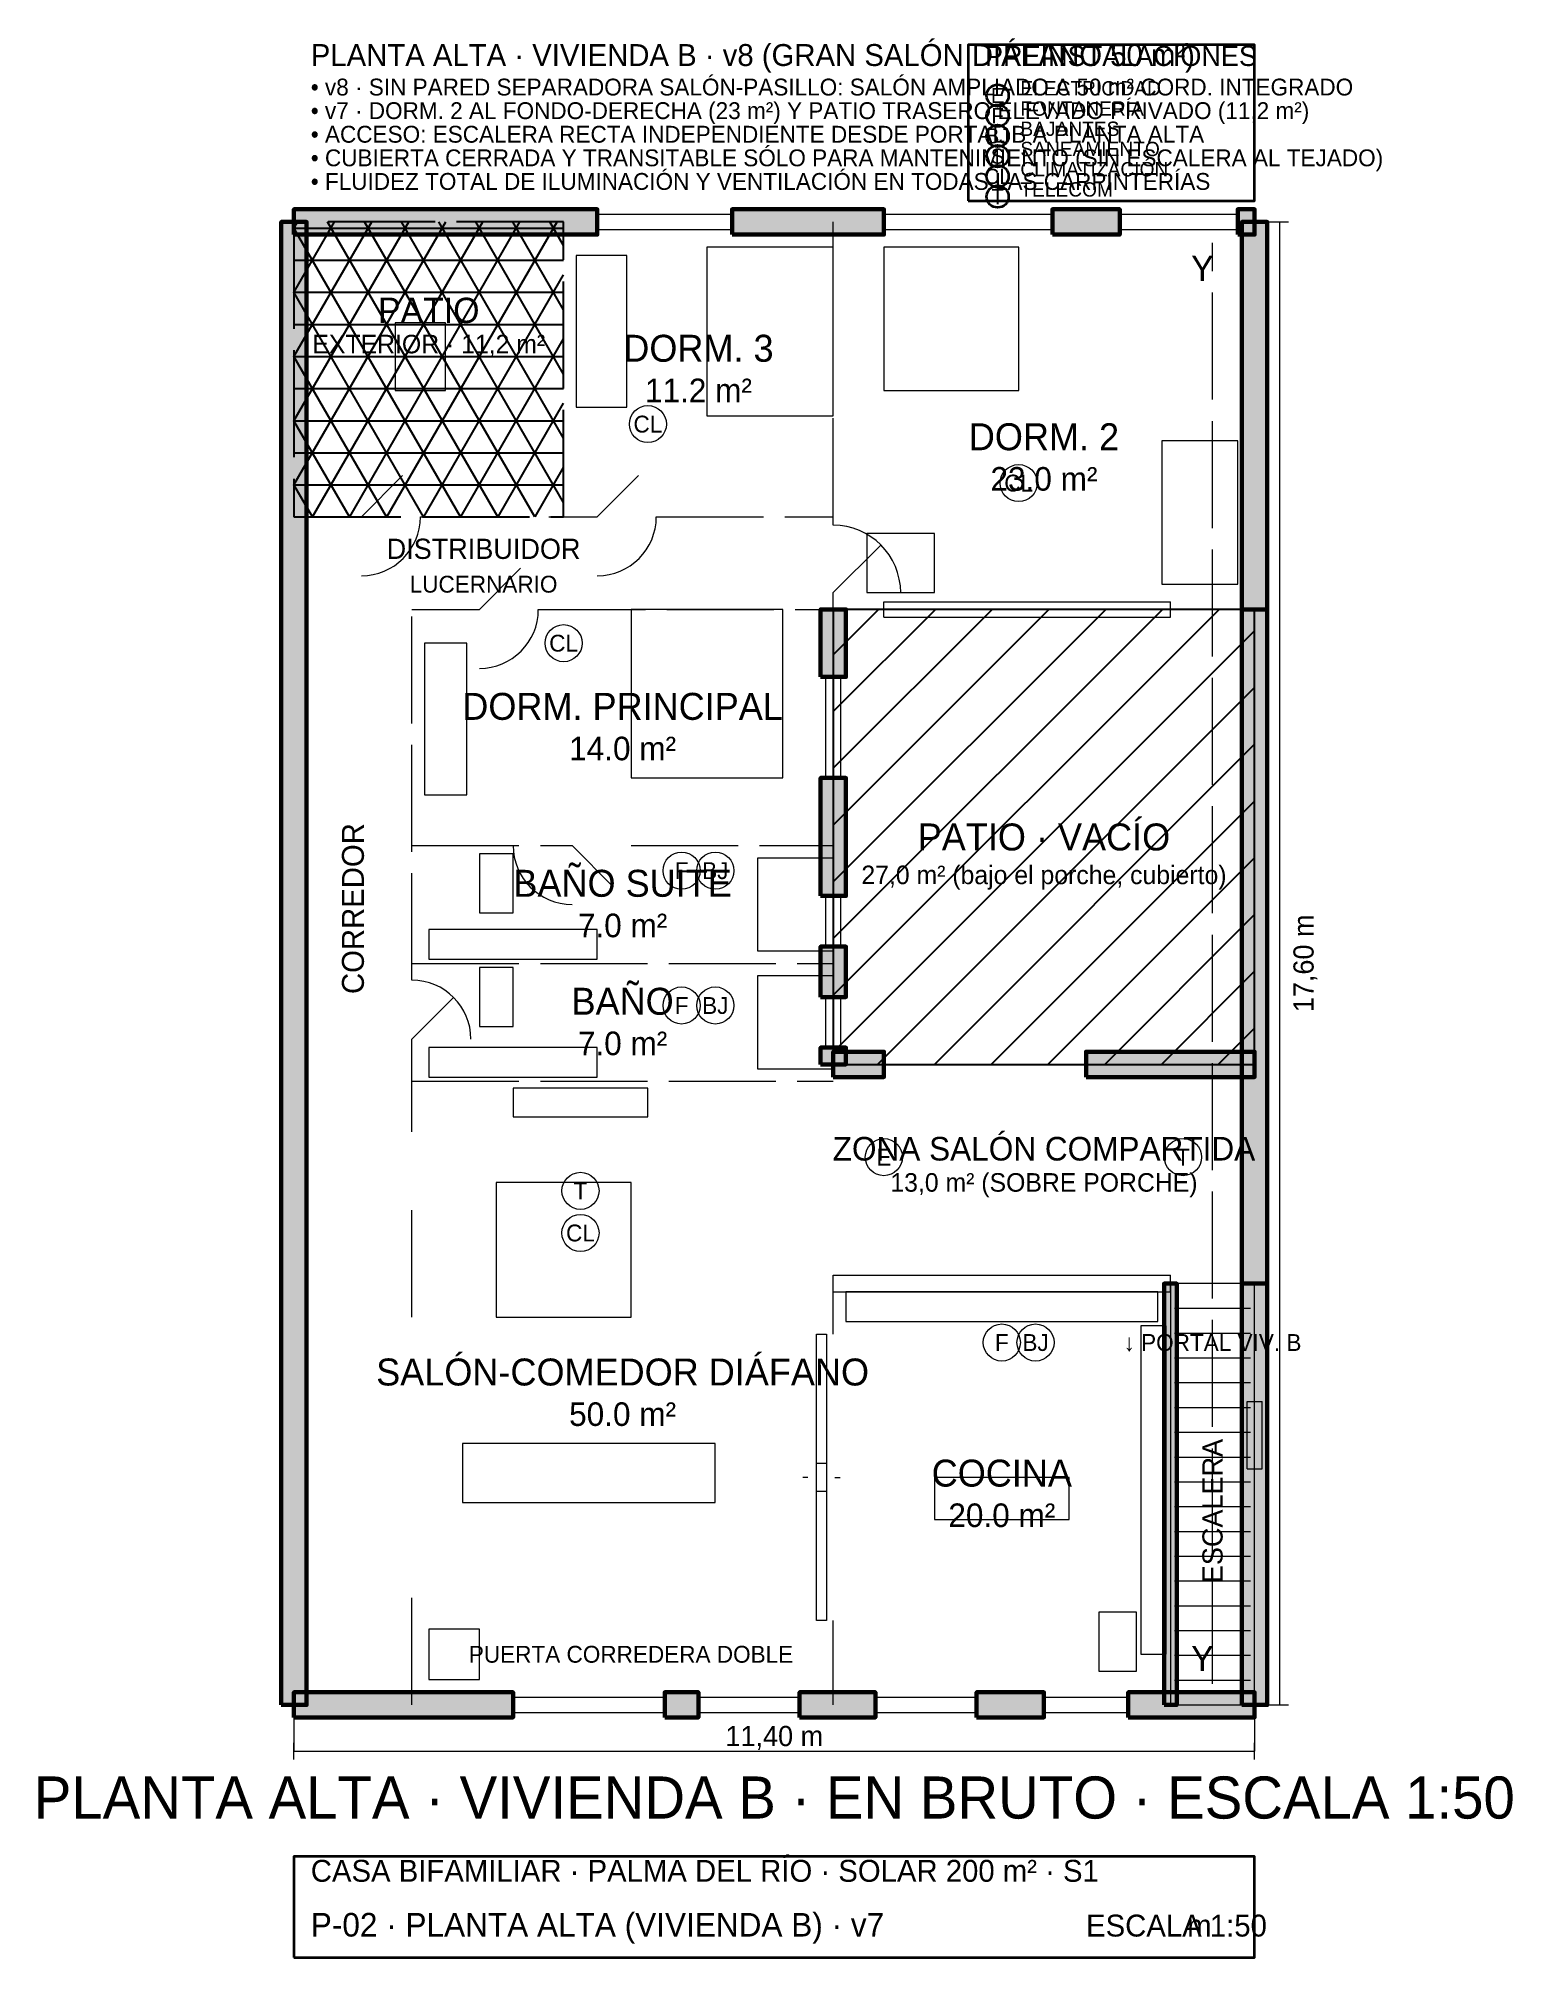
# Model space of a CAD drawing. Header units: metres. Extents: x -3 to 14.5, y -3 to 19.8.
import ezdxf
from ezdxf.enums import TextEntityAlignment as Align

# ---------------------------------------------------------------- set-up
doc = ezdxf.new("R2010")
doc.units = ezdxf.units.M
doc.linetypes.add('DASHED', pattern=[1.524, 1.27, -0.254])
for name, color, linetype, lineweight in [('CAJETIN', 7, 'CONTINUOUS', 35), ('COTAS', 5, 'CONTINUOUS', 18), ('ESCALERA', 5, 'CONTINUOUS', 18), ('MOBILIARIO', 8, 'CONTINUOUS', 13), ('MUROS', 7, 'CONTINUOUS', 60), ('PREINST', 6, 'CONTINUOUS', 18), ('PUERTAS', 5, 'CONTINUOUS', 18), ('TAB_PREV', 3, 'DASHED', 13), ('TERRAZA', 4, 'CONTINUOUS', 25), ('TEXTO', 7, 'CONTINUOUS', 18), ('VACIO', 3, 'CONTINUOUS', 25), ('VENTANAS', 5, 'CONTINUOUS', 18)]:
    doc.layers.add(name, color=color, linetype=linetype, lineweight=lineweight)

msp = doc.modelspace()

# ---------------------------------------------------------------- hatches: boundary and pattern name
at = {"layer": 'MUROS'}
h = msp.add_hatch(color=7, dxfattribs=at)
h.dxf.hatch_style = 1
h.paths.add_polyline_path([(-0.15, 0), (0.15, 0), (0.15, 17.6), (-0.15, 17.6)])
h = msp.add_hatch(color=7, dxfattribs=at)
h.dxf.hatch_style = 1
h.paths.add_polyline_path([(0, 17.45), (3.6, 17.45), (3.6, 17.75), (0, 17.75)])
h = msp.add_hatch(color=7, dxfattribs=at)
h.dxf.hatch_style = 1
h.paths.add_polyline_path([(5.2, 17.45), (7, 17.45), (7, 17.75), (5.2, 17.75)])
h = msp.add_hatch(color=7, dxfattribs=at)
h.dxf.hatch_style = 1
h.paths.add_polyline_path([(9, 17.45), (9.8, 17.45), (9.8, 17.75), (9, 17.75)])
h = msp.add_hatch(color=7, dxfattribs=at)
h.dxf.hatch_style = 1
h.paths.add_polyline_path([(11.2, 17.45), (11.4, 17.45), (11.4, 17.75), (11.2, 17.75)])
h = msp.add_hatch(color=7, dxfattribs=at)
h.dxf.hatch_style = 1
h.paths.add_polyline_path([(11.25, 13), (11.55, 13), (11.55, 17.6), (11.25, 17.6)])
h = msp.add_hatch(color=7, dxfattribs=at)
h.dxf.hatch_style = 1
h.paths.add_polyline_path([(6.25, 12.2), (6.55, 12.2), (6.55, 13), (6.25, 13)])
h = msp.add_hatch(color=7, dxfattribs=at)
h.dxf.hatch_style = 1
h.paths.add_polyline_path([(11.25, 5), (11.55, 5), (11.55, 13), (11.25, 13)])
h = msp.add_hatch(color=7, dxfattribs=at)
h.dxf.hatch_style = 1
h.paths.add_polyline_path([(6.25, 9.6), (6.55, 9.6), (6.55, 11), (6.25, 11)])
h = msp.add_hatch(color=7, dxfattribs=at)
h.dxf.hatch_style = 1
h.paths.add_polyline_path([(6.25, 8.4), (6.55, 8.4), (6.55, 9), (6.25, 9)])
h = msp.add_hatch(color=7, dxfattribs=at)
h.dxf.hatch_style = 1
h.paths.add_polyline_path([(6.25, 7.6), (6.55, 7.6), (6.55, 7.8), (6.25, 7.8)])
h = msp.add_hatch(color=7, dxfattribs=at)
h.dxf.hatch_style = 1
h.paths.add_polyline_path([(6.4, 7.45), (7, 7.45), (7, 7.75), (6.4, 7.75)])
h = msp.add_hatch(color=7, dxfattribs=at)
h.dxf.hatch_style = 1
h.paths.add_polyline_path([(9.4, 7.45), (11.4, 7.45), (11.4, 7.75), (9.4, 7.75)])
h = msp.add_hatch(color=7, dxfattribs=at)
h.dxf.hatch_style = 1
h.paths.add_polyline_path([(10.325, 0), (10.475, 0), (10.475, 5), (10.325, 5)])
h = msp.add_hatch(color=7, dxfattribs=at)
h.dxf.hatch_style = 1
h.paths.add_polyline_path([(11.25, 0), (11.55, 0), (11.55, 5), (11.25, 5)])
h = msp.add_hatch(color=7, dxfattribs=at)
h.dxf.hatch_style = 1
h.paths.add_polyline_path([(0, -0.15), (2.6, -0.15), (2.6, 0.15), (0, 0.15)])
h = msp.add_hatch(color=7, dxfattribs=at)
h.dxf.hatch_style = 1
h.paths.add_polyline_path([(4.4, -0.15), (4.8, -0.15), (4.8, 0.15), (4.4, 0.15)])
h = msp.add_hatch(color=7, dxfattribs=at)
h.dxf.hatch_style = 1
h.paths.add_polyline_path([(6, -0.15), (6.9, -0.15), (6.9, 0.15), (6, 0.15)])
h = msp.add_hatch(color=7, dxfattribs=at)
h.dxf.hatch_style = 1
h.paths.add_polyline_path([(8.1, -0.15), (8.9, -0.15), (8.9, 0.15), (8.1, 0.15)])
h = msp.add_hatch(color=7, dxfattribs=at)
h.dxf.hatch_style = 1
h.paths.add_polyline_path([(9.9, -0.15), (11.4, -0.15), (11.4, 0.15), (9.9, 0.15)])
at = {"layer": 'TERRAZA'}
h = msp.add_hatch(dxfattribs=at)
h.set_pattern_fill('NET3', scale=0.12)
h.paths.add_polyline_path([(0, 14.1), (3.2, 14.1), (3.2, 17.6), (0, 17.6)])
at = {"layer": 'VACIO'}
h = msp.add_hatch(dxfattribs=at)
h.set_pattern_fill('ANSI31', scale=0.15)
h.paths.add_polyline_path([(6.4, 7.6), (11.4, 7.6), (11.4, 13), (6.4, 13)])

# ---------------------------------------------------------------- linework, layer by layer
at = {"layer": 'CAJETIN'}
for points in [[(8, 17.85), (11.4, 17.85), (11.4, 19.7), (8, 19.7), (8, 17.85)], [(0, -3), (11.4, -3), (11.4, -1.8), (0, -1.8), (0, -3)]]:
    msp.add_lwpolyline(points, close=True, dxfattribs=at)
for centre in [(8.35, 19.1), (8.35, 18.86), (8.35, 18.62), (8.35, 18.38), (8.35, 18.14), (8.35, 17.9)]:
    msp.add_circle(centre, 0.13, dxfattribs=at)
at = {"layer": 'COTAS'}
for p, q in [((11.4, 17.6), (11.7, 17.6)), ((11.6, 17.6), (11.8, 17.6)), ((11.7, 0), (11.7, 17.6)), ((0, 0), (0, -0.55)), ((11.4, 0), (11.4, -0.55)), ((11.4, 0), (11.7, 0)), ((11.6, 0), (11.8, 0)), ((0, -0.65), (0, -0.45)), ((11.4, -0.65), (11.4, -0.45)), ((0, -0.55), (11.4, -0.55))]:
    msp.add_line(p, q, dxfattribs=at)
at = {"layer": 'COTAS', "linetype": 'DASHED'}
msp.add_line((10.9, 0.25), (10.9, 17.35), dxfattribs=at)
at = {"layer": 'ESCALERA'}
for p, q in [((10.45, 4.706), (11.35, 4.706)), ((10.45, 4.412), (11.35, 4.412)), ((10.45, 4.118), (11.35, 4.118)), ((10.45, 3.824), (11.35, 3.824)), ((10.45, 3.529), (11.35, 3.529)), ((10.45, 3.235), (11.35, 3.235)), ((10.45, 2.941), (11.35, 2.941)), ((10.45, 2.647), (11.35, 2.647)), ((10.45, 2.353), (11.35, 2.353)), ((10.45, 2.059), (11.35, 2.059)), ((10.45, 1.765), (11.35, 1.765)), ((10.45, 1.471), (11.35, 1.471)), ((10.45, 1.176), (11.35, 1.176)), ((10.45, 0.882), (11.35, 0.882)), ((10.45, 0.588), (11.35, 0.588)), ((10.45, 0.294), (11.35, 0.294))]:
    msp.add_line(p, q, dxfattribs=at)
msp.add_lwpolyline([(10.4, 0), (11.4, 0), (11.4, 5), (10.4, 5), (10.4, 0)], dxfattribs=at)
at = {"layer": 'MOBILIARIO'}
for points in [[(3.35, 15.4), (3.95, 15.4), (3.95, 17.2), (3.35, 17.2), (3.35, 15.4)], [(4.9, 15.3), (6.4, 15.3), (6.4, 17.3), (4.9, 17.3), (4.9, 15.3)], [(7, 15.6), (8.6, 15.6), (8.6, 17.3), (7, 17.3), (7, 15.6)], [(1.2, 15.6), (1.8, 15.6), (1.8, 16.4), (1.2, 16.4), (1.2, 15.6)], [(10.3, 13.3), (11.2, 13.3), (11.2, 15), (10.3, 15), (10.3, 13.3)], [(6.8, 13.2), (7.6, 13.2), (7.6, 13.9), (6.8, 13.9), (6.8, 13.2)], [(4, 11), (5.8, 11), (5.8, 13), (4, 13), (4, 11)], [(1.55, 10.8), (2.05, 10.8), (2.05, 12.6), (1.55, 12.6), (1.55, 10.8)], [(2.2, 9.4), (2.6, 9.4), (2.6, 10.1), (2.2, 10.1), (2.2, 9.4)], [(5.5, 8.95), (6.4, 8.95), (6.4, 10.05), (5.5, 10.05), (5.5, 8.95)], [(1.6, 8.85), (3.6, 8.85), (3.6, 9.2), (1.6, 9.2), (1.6, 8.85)], [(2.2, 8.05), (2.6, 8.05), (2.6, 8.75), (2.2, 8.75), (2.2, 8.05)], [(5.5, 7.55), (6.4, 7.55), (6.4, 8.65), (5.5, 8.65), (5.5, 7.55)], [(1.6, 7.45), (3.6, 7.45), (3.6, 7.8), (1.6, 7.8), (1.6, 7.45)], [(2.6, 6.98), (4.2, 6.98), (4.2, 7.32), (2.6, 7.32), (2.6, 6.98)], [(2.4, 4.6), (4, 4.6), (4, 6.2), (2.4, 6.2), (2.4, 4.6)], [(6.55, 4.55), (10.25, 4.55), (10.25, 4.9), (6.55, 4.9), (6.55, 4.55)], [(10.05, 0.6), (10.35, 0.6), (10.35, 4.5), (10.05, 4.5), (10.05, 0.6)], [(2, 2.4), (5, 2.4), (5, 3.1), (2, 3.1), (2, 2.4)], [(7.6, 2.2), (9.2, 2.2), (9.2, 2.7), (7.6, 2.7), (7.6, 2.2)], [(9.55, 0.4), (10, 0.4), (10, 1.1), (9.55, 1.1), (9.55, 0.4)], [(1.6, 0.3), (2.2, 0.3), (2.2, 0.9), (1.6, 0.9), (1.6, 0.3)]]:
    msp.add_lwpolyline(points, dxfattribs=at)
at = {"layer": 'MUROS'}
for points in [[(-0.15, 0), (0.15, 0), (0.15, 17.6), (-0.15, 17.6)], [(0, 17.45), (3.6, 17.45), (3.6, 17.75), (0, 17.75)], [(5.2, 17.45), (7, 17.45), (7, 17.75), (5.2, 17.75)], [(9, 17.45), (9.8, 17.45), (9.8, 17.75), (9, 17.75)], [(11.2, 17.45), (11.4, 17.45), (11.4, 17.75), (11.2, 17.75)], [(11.25, 13), (11.55, 13), (11.55, 17.6), (11.25, 17.6)], [(6.25, 12.2), (6.55, 12.2), (6.55, 13), (6.25, 13)], [(11.25, 5), (11.55, 5), (11.55, 13), (11.25, 13)], [(6.25, 9.6), (6.55, 9.6), (6.55, 11), (6.25, 11)], [(6.25, 8.4), (6.55, 8.4), (6.55, 9), (6.25, 9)], [(6.25, 7.6), (6.55, 7.6), (6.55, 7.8), (6.25, 7.8)], [(6.4, 7.45), (7, 7.45), (7, 7.75), (6.4, 7.75)], [(9.4, 7.45), (11.4, 7.45), (11.4, 7.75), (9.4, 7.75)], [(10.325, 0), (10.475, 0), (10.475, 5), (10.325, 5)], [(11.25, 0), (11.55, 0), (11.55, 5), (11.25, 5)], [(0, -0.15), (2.6, -0.15), (2.6, 0.15), (0, 0.15)], [(4.4, -0.15), (4.8, -0.15), (4.8, 0.15), (4.4, 0.15)], [(6, -0.15), (6.9, -0.15), (6.9, 0.15), (6, 0.15)], [(8.1, -0.15), (8.9, -0.15), (8.9, 0.15), (8.1, 0.15)], [(9.9, -0.15), (11.4, -0.15), (11.4, 0.15), (9.9, 0.15)]]:
    msp.add_lwpolyline(points, close=True, dxfattribs=at)
at = {"layer": 'PREINST'}
for centre in [(4.2, 15.2), (8.6, 14.5), (3.2, 12.6), (4.6, 9.9), (5, 9.9), (4.6, 8.3), (5, 8.3), (7, 6.5), (10.55, 6.5), (3.4, 6.1), (3.4, 5.6), (8.4, 4.3), (8.8, 4.3)]:
    msp.add_circle(centre, 0.22, dxfattribs=at)
at = {"layer": 'PUERTAS'}
for p, q in [((0.8, 14.1), (1.29, 14.59)), ((3.6, 14.1), (4.09, 14.59)), ((6.4, 13.2), (6.96, 13.76)), ((2.2, 13), (2.69, 13.49)), ((3.3, 10.2), (3.79, 9.71)), ((1.4, 7.9), (1.89, 8.39)), ((1.4, 7.9), (1.89, 8.39)), ((6.1, 2.7), (6.04, 2.7)), ((6.42, 2.7), (6.48, 2.7))]:
    msp.add_line(p, q, dxfattribs=at)
for points in [[(6.2, 2.53), (6.2, 4.4), (6.32, 4.4), (6.32, 2.53), (6.2, 2.53)], [(6.2, 1), (6.2, 2.87), (6.32, 2.87), (6.32, 1), (6.2, 1)]]:
    msp.add_lwpolyline(points, dxfattribs=at)
for centre, radius, start, end in [((0.8, 14.1), 0.7, -90, 0), ((3.6, 14.1), 0.7, -90, 0), ((6.4, 13.2), 0.8, 0, 90), ((2.2, 13), 0.7, -90, 0), ((3.3, 10.2), 0.7, 180, 270), ((1.4, 7.9), 0.7, 0, 90), ((1.4, 7.9), 0.7, 0, 90)]:
    msp.add_arc(centre, radius, start, end, dxfattribs=at)
at = {"layer": 'TAB_PREV'}
for p, q in [((3.2, 14.1), (3.2, 17.6)), ((6.4, 14), (6.4, 17.6)), ((0, 14.1), (0.8, 14.1)), ((1.5, 14.1), (3.6, 14.1)), ((4.3, 14.1), (6.4, 14.1)), ((1.4, 8.6), (1.4, 13)), ((1.4, 13), (2.2, 13)), ((2.9, 13), (6.4, 13)), ((6.4, 13), (6.4, 13.2)), ((6.4, 13), (7, 13)), ((10.4, 13), (11.4, 13)), ((1.4, 10.2), (3.3, 10.2)), ((4, 10.2), (6.4, 10.2)), ((1.4, 8.8), (6.4, 8.8)), ((1.4, 6.8), (1.4, 7.9)), ((1.4, 7.4), (6.4, 7.4)), ((1.4, 4.6), (1.4, 6.1)), ((6.4, 4.4), (6.4, 5)), ((1.4, 0), (1.4, 1.4)), ((6.4, 0), (6.4, 1))]:
    msp.add_line(p, q, dxfattribs=at)
at = {"layer": 'TERRAZA', "linetype": 'DASHED'}
msp.add_lwpolyline([(0, 14.1), (3.2, 14.1), (3.2, 17.6), (0, 17.6), (0, 14.1)], dxfattribs=at)
at = {"layer": 'VACIO'}
msp.add_lwpolyline([(6.4, 7.6), (11.4, 7.6), (11.4, 13), (6.4, 13), (6.4, 7.6)], dxfattribs=at)
at = {"layer": 'VENTANAS'}
for p, q in [((3.6, 17.69), (5.2, 17.69)), ((3.6, 17.51), (3.6, 17.69)), ((5.2, 17.51), (5.2, 17.69)), ((7, 17.69), (9, 17.69)), ((7, 17.51), (7, 17.69)), ((9, 17.51), (9, 17.69)), ((9.8, 17.69), (11.2, 17.69)), ((9.8, 17.51), (9.8, 17.69)), ((11.2, 17.51), (11.2, 17.69)), ((3.6, 17.51), (5.2, 17.51)), ((7, 17.51), (9, 17.51)), ((9.8, 17.51), (11.2, 17.51)), ((7, 13.09), (10.4, 13.09)), ((7, 12.91), (7, 13.09)), ((10.4, 12.91), (10.4, 13.09)), ((7, 12.91), (10.4, 12.91)), ((6.31, 11), (6.31, 12.2)), ((6.31, 12.2), (6.49, 12.2)), ((6.49, 11), (6.49, 12.2)), ((6.31, 11), (6.49, 11)), ((6.31, 9), (6.31, 9.6)), ((6.31, 9.6), (6.49, 9.6)), ((6.49, 9), (6.49, 9.6)), ((6.31, 9), (6.49, 9)), ((6.31, 7.8), (6.31, 8.4)), ((6.31, 8.4), (6.49, 8.4)), ((6.49, 7.8), (6.49, 8.4)), ((6.31, 7.8), (6.49, 7.8)), ((6.4, 5.1), (10.4, 5.1)), ((6.4, 4.9), (6.4, 5.1)), ((10.4, 4.9), (10.4, 5.1)), ((6.4, 4.9), (10.4, 4.9)), ((11.31, 2.8), (11.31, 3.6)), ((11.31, 3.6), (11.49, 3.6)), ((11.49, 2.8), (11.49, 3.6)), ((11.31, 2.8), (11.49, 2.8)), ((2.6, 0.09), (4.4, 0.09)), ((2.6, -0.09), (2.6, 0.09)), ((4.4, -0.09), (4.4, 0.09)), ((4.8, 0.09), (6, 0.09)), ((4.8, -0.09), (4.8, 0.09)), ((6, -0.09), (6, 0.09)), ((6.9, 0.09), (8.1, 0.09)), ((6.9, -0.09), (6.9, 0.09)), ((8.1, -0.09), (8.1, 0.09)), ((8.9, 0.09), (9.9, 0.09)), ((8.9, -0.09), (8.9, 0.09)), ((9.9, -0.09), (9.9, 0.09)), ((2.6, -0.09), (4.4, -0.09)), ((4.8, -0.09), (6, -0.09)), ((6.9, -0.09), (8.1, -0.09)), ((8.9, -0.09), (9.9, -0.09))]:
    msp.add_line(p, q, dxfattribs=at)

# ---------------------------------------------------------------- texts
at = {"layer": 'CAJETIN'}
for s, height, p in [('PREINSTALACIONES', 0.24, (8.2, 19.45)), ('ELECTRICIDAD', 0.17, (8.62, 19.1)), ('FONTANERÍA', 0.17, (8.62, 18.86)), ('BAJANTES', 0.17, (8.62, 18.62)), ('SANEAMIENTO', 0.17, (8.62, 18.38)), ('CLIMATIZACIÓN', 0.17, (8.62, 18.14)), ('TELECOM', 0.17, (8.62, 17.9)), ('CASA BIFAMILIAR · PALMA DEL RÍO · SOLAR 200 m² · S1', 0.26, (0.2, -2.1)), ('P-02 · PLANTA ALTA (VIVIENDA B) · v7', 0.28, (0.2, -2.75)), ('ESCALA 1:50', 0.26, (9.4, -2.75)), ('m', 0.26, (10.6, -2.75))]:
    msp.add_text(s, height=height, dxfattribs=at).set_placement(p)
for s, p in [('E', (8.35, 19.1)), ('F', (8.35, 18.86)), ('BJ', (8.35, 18.62)), ('S', (8.35, 18.38)), ('CL', (8.35, 18.14)), ('T', (8.35, 17.9))]:
    msp.add_text(s, height=0.18, dxfattribs=at).set_placement(p, align=Align.MIDDLE_CENTER)
at = {"layer": 'COTAS'}
for s, height, p in [('Y', 0.3, (10.78, 17.05)), ('Y', 0.3, (10.78, 0.55)), ('11,40 m', 0.24, (5.7, -0.37))]:
    msp.add_text(s, height=height, dxfattribs=at).set_placement(p, align=Align.MIDDLE_CENTER)
msp.add_text('17,60 m', height=0.24, rotation=90, dxfattribs=at).set_placement((11.98, 8.8), align=Align.MIDDLE_CENTER)
at = {"layer": 'ESCALERA'}
msp.add_text('↓ PORTAL VIV. B', height=0.2, dxfattribs=at).set_placement((10.9, 4.3), align=Align.MIDDLE_CENTER)
msp.add_text('ESCALERA', height=0.24, rotation=90, dxfattribs=at).set_placement((10.9, 2.3), align=Align.MIDDLE_CENTER)
at = {"layer": 'PREINST'}
for s, p in [('CL', (4.2, 15.2)), ('CL', (8.6, 14.5)), ('CL', (3.2, 12.6)), ('F', (4.6, 9.9)), ('BJ', (5, 9.9)), ('F', (4.6, 8.3)), ('BJ', (5, 8.3)), ('E', (7, 6.5)), ('T', (10.55, 6.5)), ('T', (3.4, 6.1)), ('CL', (3.4, 5.6)), ('F', (8.4, 4.3)), ('BJ', (8.8, 4.3))]:
    msp.add_text(s, height=0.2, dxfattribs=at).set_placement(p, align=Align.MIDDLE_CENTER)
at = {"layer": 'TEXTO'}
for s, height, p in [('PLANTA ALTA · VIVIENDA B · v8 (GRAN SALÓN DIÁFANO 50 m²)', 0.26, (0.2, 19.45)), ('• v8 · SIN PARED SEPARADORA SALÓN-PASILLO: SALÓN AMPLIADO A 50 m² CORD. INTEGRADO', 0.2, (0.2, 19.1)), ('• v7 · DORM. 2 AL FONDO-DERECHA (23 m²) Y PATIO TRASERO ELEVADO PRIVADO (11,2 m²)', 0.2, (0.2, 18.82)), ('• ACCESO: ESCALERA RECTA INDEPENDIENTE DESDE PORTAL B A PLANTA ALTA', 0.2, (0.2, 18.54)), ('• CUBIERTA CERRADA Y TRANSITABLE SÓLO PARA MANTENIMIENTO (SIN ESCALERA AL TEJADO)', 0.2, (0.2, 18.26)), ('• FLUIDEZ TOTAL DE ILUMINACIÓN Y VENTILACIÓN EN TODAS LAS CARPINTERÍAS', 0.2, (0.2, 17.98))]:
    msp.add_text(s, height=height, dxfattribs=at).set_placement(p)
for s, height, p in [('PATIO', 0.3, (1.6, 16.55)), ('EXTERIOR · 11,2 m²', 0.22, (1.6, 16.15)), ('DORM. 3', 0.32, (4.8, 16.1)), ('11.2 m²', 0.28, (4.8, 15.6)), ('DORM. 2', 0.32, (8.9, 15.05)), ('23.0 m²', 0.28, (8.9, 14.55)), ('DISTRIBUIDOR', 0.24, (2.25, 13.72)), ('LUCERNARIO', 0.2, (2.25, 13.3)), ('DORM. PRINCIPAL', 0.32, (3.9, 11.85)), ('14.0 m²', 0.28, (3.9, 11.35)), ('BAÑO SUITE', 0.32, (3.9, 9.75)), ('7.0 m²', 0.28, (3.9, 9.25)), ('BAÑO', 0.32, (3.9, 8.35)), ('7.0 m²', 0.28, (3.9, 7.85)), ('ZONA SALÓN COMPARTIDA', 0.28, (8.9, 6.6)), ('13,0 m² (SOBRE PORCHE)', 0.22, (8.9, 6.2)), ('SALÓN-COMEDOR DIÁFANO', 0.32, (3.9, 3.95)), ('50.0 m²', 0.28, (3.9, 3.45)), ('COCINA', 0.32, (8.4, 2.75)), ('20.0 m²', 0.28, (8.4, 2.25)), ('PUERTA CORREDERA DOBLE', 0.2, (4, 0.6)), ('PLANTA ALTA · VIVIENDA B · EN BRUTO · ESCALA 1:50', 0.5, (5.7, -1.1))]:
    msp.add_text(s, height=height, dxfattribs=at).set_placement(p, align=Align.MIDDLE_CENTER)
msp.add_text('CORREDOR', height=0.26, rotation=90, dxfattribs=at).set_placement((0.7, 9.45), align=Align.MIDDLE_CENTER)
at = {"layer": 'VACIO'}
for s, height, p in [('PATIO · VACÍO', 0.32, (8.9, 10.3)), ('27,0 m² (bajo el porche, cubierto)', 0.22, (8.9, 9.85))]:
    msp.add_text(s, height=height, dxfattribs=at).set_placement(p, align=Align.MIDDLE_CENTER)

doc.saveas('drawing.dxf')
